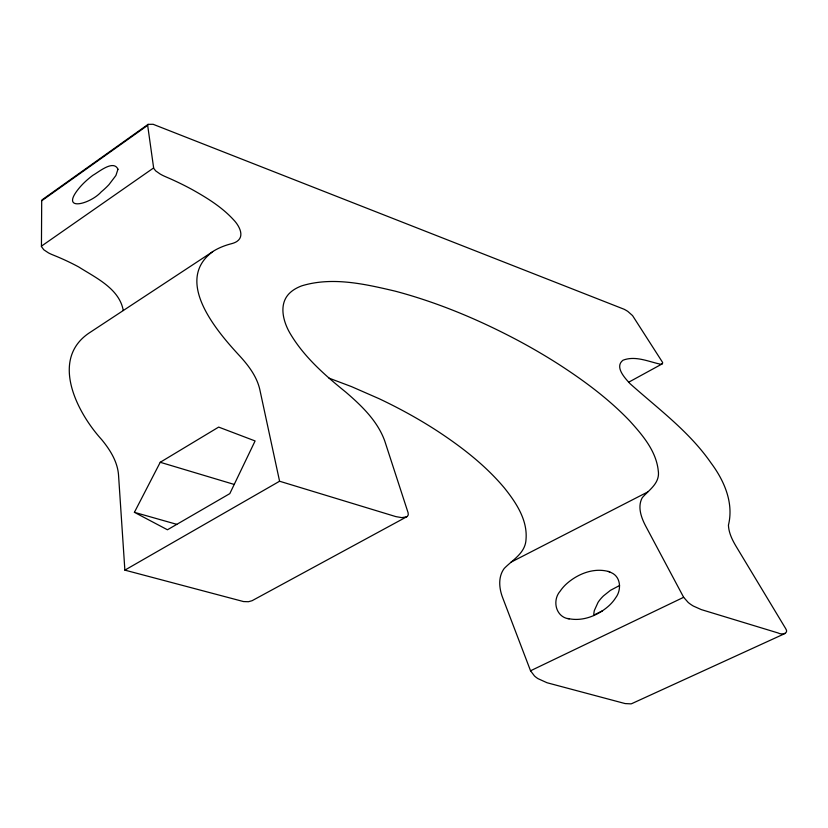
<?xml version="1.0" encoding="UTF-8"?>
<svg xmlns="http://www.w3.org/2000/svg" width="828" height="828" viewBox="0 0 828 828"><rect width="100%" height="100%" fill="white"/><g stroke="black" fill="none" stroke-linecap="round" stroke-linejoin="round"><path stroke-width="1.24" d="M123.258 310.541C119.501 288.682 95.572 277.68 78.681 266.937A229.449 132.47 0 0 0 57.08 256.639L52.661 254.827A37.405 21.59 0 0 1 48.376 252.83L43.843 249.808L41.441 246.578L41.7 200.79L147.663 125.349L153.697 168.343L155.716 170.91L160.125 174.004A46.42 26.796 0 0 0 165.579 176.726L170.061 178.672A286.177 165.217 0 0 1 192.158 189.56C207.083 197.923 221.976 207.114 233.61 219.844C238.743 225.133 245.171 235.97 236.911 241.455A15.835 9.139 0 0 1 231.529 243.691A55.517 32.054 0 0 0 212.62 251.66M134.405 512.325L160.239 462.283L218.664 427.093L255.096 440.951L229.811 493.623L167.453 529.775L134.405 512.325L176.819 524.352M41.731 200.79A3.012 1.739 0 0 1 42.269 199.693L148.088 124.366L153.108 124.283L624.074 309.237A43.832 25.306 0 0 1 627.852 311.442L632.551 315.592L662.183 361.774C663.59 363.264 661.696 364.724 660.123 364.134C648.127 361.484 635.221 355.481 623.018 360.211C614.231 366.876 625.005 378.137 630.036 383.664C658.208 408.825 689.269 431.543 711.035 462.987C724.272 480.706 733.929 502.938 728.433 525.169C728.743 532.632 732.087 539.566 735.823 545.9L785.658 628.576C789.343 633.741 781.508 635.035 778.165 632.996L701.275 609.594L693.326 606.044A46.823 27.034 0 0 1 688.213 602.473L683.649 597.298L645.654 526.008C641.224 517.562 637.281 506.757 642.259 497.69C649.162 489.741 660.258 483.128 658.25 470.677C656.19 450.887 642.383 434.928 629.57 420.748C608.425 398.692 583.699 380.394 558.072 363.896A643.925 371.762 0 0 0 517.759 340.349C478.812 319.691 437.857 302.479 395.194 291.156C364.993 284.056 332.432 276.521 301.878 285.805A37.384 21.58 0 0 0 290.4 292.408C277.908 303.431 283.176 322.216 290.752 334.502C304.632 357.51 325.176 375.446 345.866 392.182C361.608 405.741 377.547 420.966 384.741 440.962L408.111 512.791L408.256 514.902L407.397 516.299A4.74 2.732 0 0 1 406.641 516.827L252.064 600.714L248.452 601.718L243.515 601.563L124.873 570.13L118.518 474.837C117.452 461.413 109.896 449.542 101.513 439.42C76.642 412.044 49.111 358.224 90.614 332.028L212.682 251.691C173.849 280.371 215.973 330.155 238.309 354.436C247.603 364.403 256.545 375.674 259.733 389.212L279.585 481.234L395.877 516.62L401.859 517.635L406.641 516.827M785.223 633.42L632.002 703.521A4.161 2.401 0 0 1 630.977 703.862L625.119 703.572L547.049 682.748L537.952 678.629A37.726 21.776 0 0 1 534.464 675.958L530.541 670.784L502.803 598.075C499.108 588.698 497.856 577.044 504.2 568.484C512.698 559.718 525.552 553.114 526.039 539.152C527.591 519.715 515.906 502.358 504.304 487.868C485.539 465.512 462.262 447.43 438.002 431.45A509.955 294.426 0 0 0 378.996 398.651L351.445 386.593L329.026 378.137M41.4 246.164L153.604 167.949M124.873 570.13L279.585 481.234M628.68 382.215L662.152 363.916M510.969 562.202L647.672 491.998M595.27 614.345L602.473 610.836M530.541 670.784L683.649 597.298M619.603 585.5L610.464 590.323L603.446 595.922A71.229 41.121 0 0 0 598.044 602.36L594.369 610.474A53.199 30.708 0 0 0 593.831 615.504M567.625 618.423C582.529 622.035 598.333 615.442 609.315 605.423A74.023 42.735 0 0 0 615.628 597.847C621.559 590.219 621.093 576.961 611.416 572.728A17.419 10.06 0 0 0 608.104 571.403C592.951 567.49 576.764 574.321 565.69 584.62A74.116 42.797 0 0 0 560.194 591.13C551.883 600.538 555.795 617.357 569.26 618.899M160.239 462.283L234.22 484.442M608.104 571.403L609.718 571.9M147.705 125.338A2.453 1.418 0 0 1 148.036 124.345M117.969 169.233L115.899 175.515L108.965 184.634A129.137 74.561 0 0 1 101.264 191.848C89.807 204.661 58.26 212.486 80.026 187.066A125.649 72.543 0 0 1 92.964 175.257C98.729 172.089 113.467 159.39 117.969 169.233"/></g></svg>
